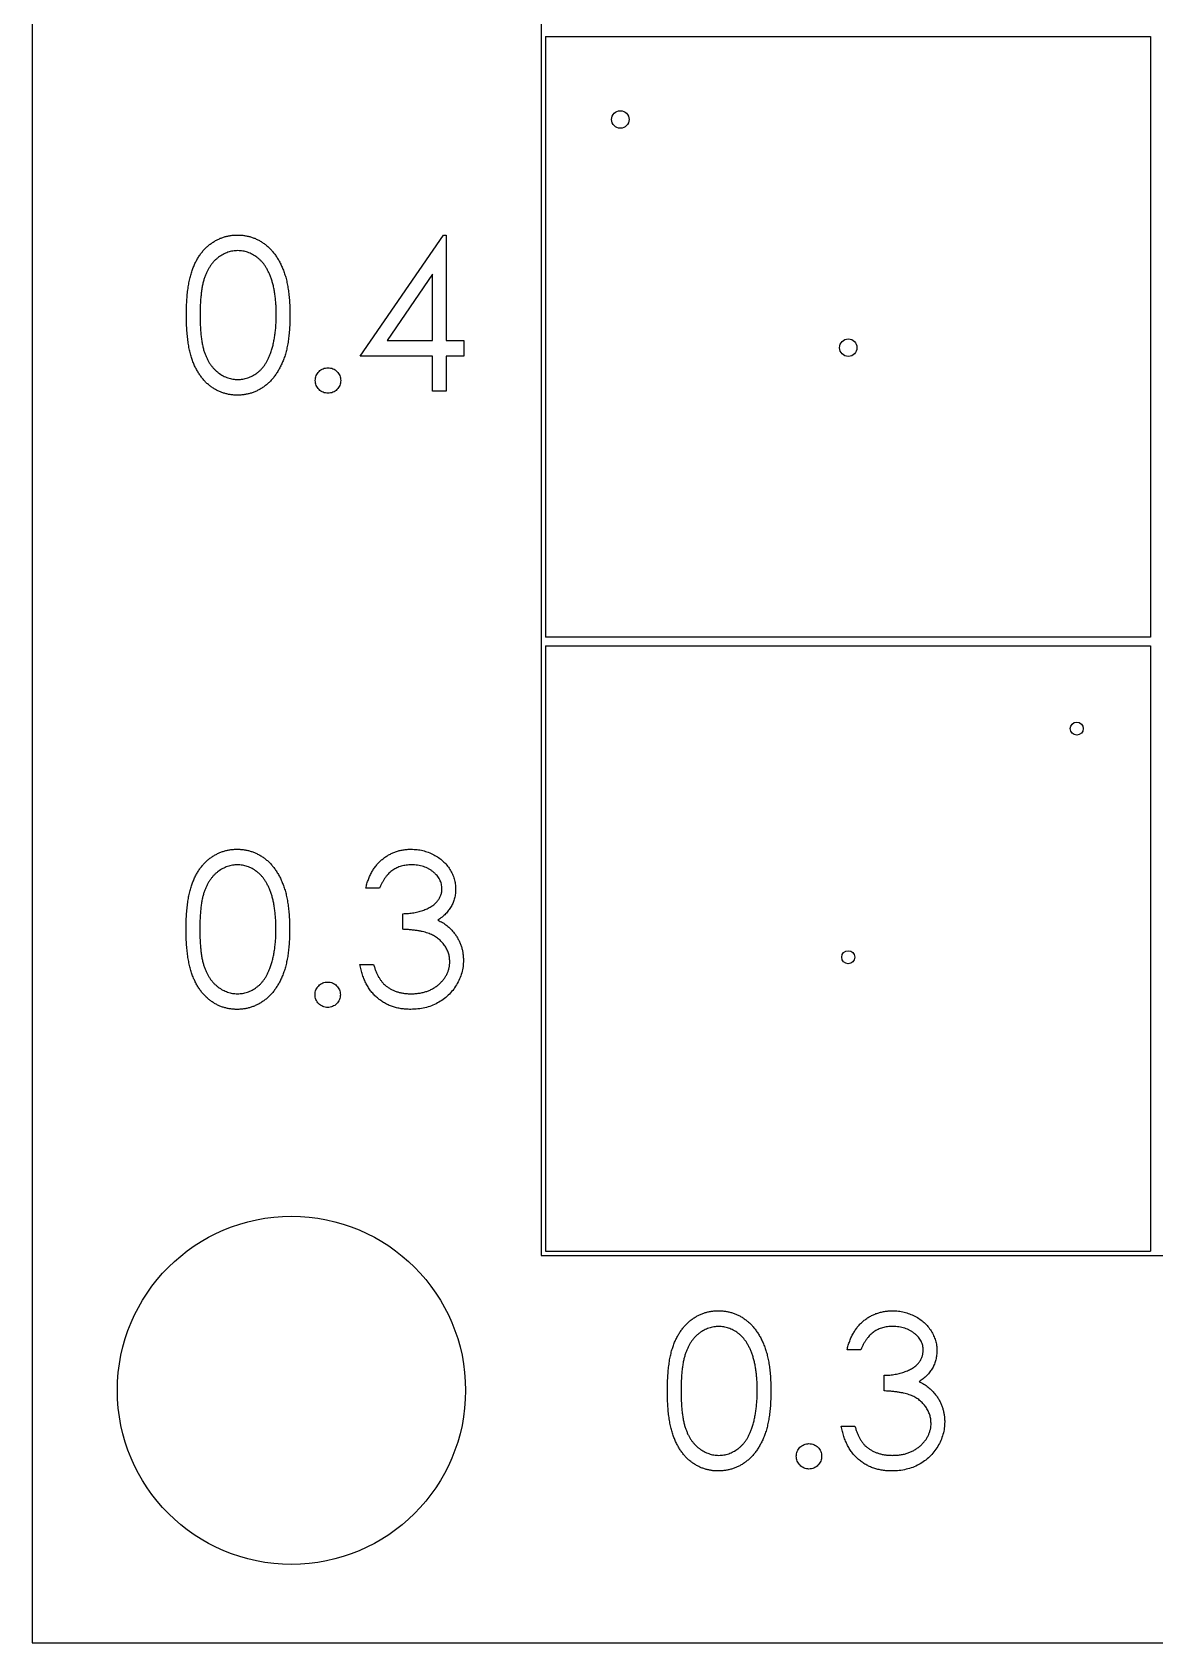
# Model space of a CAD drawing. Header units: millimetres. Extents: x -115 to 115, y -70 to 70.
# Drawn here: x -115 to -89.21, y -70 to -33 of the extents above; entities that cross this region are included whole.
import ezdxf

# ---------------------------------------------------------------- set-up
doc = ezdxf.new("R2010")
doc.units = ezdxf.units.MM

msp = doc.modelspace()

# ---------------------------------------------------------------- linework, layer by layer
at = {"color": 7, "linetype": 'Continuous', "lineweight": 25}
for p, q in [((-115, 70), (-115, -70)), ((-103.307, 65.1), (-103.307, -61.1)), ((-103.207, -33.1), (-103.207, -46.9)), ((-103.207, -33.1), (-89.307, -33.1)), ((-89.307, -33.1), (-89.307, -46.9)), ((-107.463, -40.441), (-105.552, -37.659)), ((-105.552, -37.659), (-105.489, -37.659)), ((-105.489, -37.659), (-105.489, -40.082)), ((-105.803, -38.562), (-106.846, -40.082)), ((-105.803, -40.082), (-105.803, -38.562)), ((-106.846, -40.082), (-105.803, -40.082)), ((-105.489, -40.082), (-105.085, -40.082)), ((-105.085, -40.082), (-105.085, -40.441)), ((-105.803, -40.441), (-107.463, -40.441)), ((-105.803, -41.248), (-105.803, -40.441)), ((-105.489, -40.441), (-105.489, -41.248)), ((-105.085, -40.441), (-105.489, -40.441)), ((-105.489, -41.248), (-105.803, -41.248)), ((-89.307, -46.9), (-103.207, -46.9)), ((-103.207, -47.1), (-89.307, -47.1)), ((-103.207, -47.1), (-103.207, -61)), ((-89.307, -47.1), (-89.307, -61)), ((-107.022, -52.667), (-107.336, -52.667)), ((-106.483, -53.609), (-106.483, -53.25)), ((-107.47, -54.417), (-107.156, -54.417)), ((-103.207, -61), (-89.307, -61)), ((-103.307, -61.1), (106.893, -61.1)), ((-95.963, -63.27), (-96.277, -63.27)), ((-95.425, -64.213), (-95.425, -63.854)), ((-96.412, -65.02), (-96.098, -65.02)), ((-115, -70), (115, -70))]:
    msp.add_line(p, q, dxfattribs=at)
for centre, radius in [((-101.487, -35.005), 0.2), ((-96.249, -40.247), 0.2), ((-91, -48.999), 0.15), ((-96.25, -54.25), 0.15), ((-109.043, -64.201), 4)]:
    msp.add_circle(centre, radius, dxfattribs=at)
for points, knots in [([(-111.456, -39.5), (-111.456, -39.444), (-111.456, -39.335), (-111.448, -39.176), (-111.437, -39.027), (-111.421, -38.888), (-111.401, -38.759), (-111.375, -38.639), (-111.345, -38.53), (-111.31, -38.429), (-111.271, -38.337), (-111.229, -38.25), (-111.181, -38.17), (-111.131, -38.095), (-111.077, -38.026), (-111.02, -37.962), (-110.957, -37.905), (-110.892, -37.854), (-110.823, -37.808), (-110.752, -37.768), (-110.679, -37.734), (-110.604, -37.707), (-110.528, -37.685), (-110.449, -37.67), (-110.368, -37.66), (-110.314, -37.659), (-110.286, -37.659)], [0, 0, 0, 0, 0.068595, 0.133246, 0.194313, 0.251279, 0.304513, 0.354235, 0.400481, 0.443411, 0.484015, 0.523252, 0.561042, 0.5979, 0.633518, 0.668314, 0.702496, 0.736685, 0.770293, 0.803437, 0.835913, 0.86846, 0.900847, 0.933467, 0.966258, 1, 1, 1, 1]), ([(-110.286, -37.659), (-110.258, -37.659), (-110.203, -37.66), (-110.121, -37.67), (-110.041, -37.685), (-109.964, -37.707), (-109.887, -37.734), (-109.814, -37.768), (-109.741, -37.808), (-109.672, -37.854), (-109.605, -37.906), (-109.541, -37.965), (-109.482, -38.03), (-109.425, -38.101), (-109.373, -38.178), (-109.323, -38.261), (-109.279, -38.35), (-109.236, -38.446), (-109.199, -38.549), (-109.166, -38.66), (-109.139, -38.779), (-109.117, -38.907), (-109.099, -39.043), (-109.087, -39.188), (-109.08, -39.341), (-109.079, -39.446), (-109.078, -39.5)], [0, 0, 0, 0, 0.033788, 0.067194, 0.099862, 0.132567, 0.165151, 0.197913, 0.231319, 0.265083, 0.299255, 0.334399, 0.369943, 0.406284, 0.444064, 0.482998, 0.523354, 0.565537, 0.609613, 0.656391, 0.705885, 0.758325, 0.813832, 0.872795, 0.934722, 1, 1, 1, 1]), ([(-110.276, -38.018), (-110.314, -38.02), (-110.392, -38.024), (-110.506, -38.053), (-110.616, -38.103), (-110.703, -38.157), (-110.77, -38.21), (-110.817, -38.255), (-110.861, -38.305), (-110.902, -38.359), (-110.94, -38.418), (-110.975, -38.481), (-111.007, -38.549), (-111.036, -38.621), (-111.061, -38.701), (-111.082, -38.788), (-111.102, -38.885), (-111.116, -38.991), (-111.128, -39.105), (-111.136, -39.228), (-111.142, -39.36), (-111.142, -39.451), (-111.142, -39.498)], [0, 0, 0, 0, 0.060387, 0.120883, 0.182755, 0.247811, 0.281299, 0.315088, 0.349702, 0.384857, 0.420966, 0.458511, 0.497175, 0.537602, 0.580503, 0.627468, 0.678388, 0.733983, 0.793747, 0.857714, 0.926698, 1, 1, 1, 1]), ([(-109.392, -39.498), (-109.393, -39.456), (-109.394, -39.374), (-109.398, -39.254), (-109.409, -39.139), (-109.421, -39.03), (-109.438, -38.927), (-109.457, -38.83), (-109.482, -38.739), (-109.509, -38.653), (-109.54, -38.573), (-109.574, -38.499), (-109.61, -38.431), (-109.649, -38.367), (-109.691, -38.309), (-109.737, -38.258), (-109.785, -38.211), (-109.851, -38.157), (-109.939, -38.103), (-110.048, -38.053), (-110.161, -38.024), (-110.238, -38.02), (-110.276, -38.018)], [0, 0, 0, 0, 0.065681, 0.128486, 0.188175, 0.245106, 0.299448, 0.350823, 0.399942, 0.446672, 0.491255, 0.533376, 0.573853, 0.612526, 0.649597, 0.685532, 0.720106, 0.753838, 0.818925, 0.880493, 0.940311, 1, 1, 1, 1]), ([(-110.286, -41.338), (-110.314, -41.338), (-110.368, -41.337), (-110.449, -41.327), (-110.527, -41.312), (-110.604, -41.291), (-110.678, -41.264), (-110.75, -41.23), (-110.821, -41.191), (-110.889, -41.146), (-110.954, -41.095), (-111.016, -41.038), (-111.074, -40.974), (-111.127, -40.905), (-111.178, -40.83), (-111.225, -40.749), (-111.269, -40.662), (-111.308, -40.569), (-111.343, -40.468), (-111.374, -40.358), (-111.399, -40.238), (-111.42, -40.109), (-111.437, -39.97), (-111.448, -39.822), (-111.456, -39.664), (-111.456, -39.556), (-111.456, -39.5)], [0, 0, 0, 0, 0.0337871, 0.0666217, 0.0992849, 0.1313612, 0.1635852, 0.1961039, 0.2289023, 0.2621581, 0.2959912, 0.3302178, 0.3650598, 0.4009507, 0.4376204, 0.4757075, 0.5153807, 0.5564135, 0.5997648, 0.6464242, 0.6964314, 0.7497815, 0.8065733, 0.8674355, 0.9318868, 1, 1, 1, 1]), ([(-111.142, -39.498), (-111.142, -39.545), (-111.142, -39.636), (-111.136, -39.768), (-111.128, -39.891), (-111.117, -40.005), (-111.101, -40.11), (-111.084, -40.207), (-111.062, -40.295), (-111.037, -40.374), (-111.007, -40.447), (-110.976, -40.515), (-110.942, -40.578), (-110.904, -40.637), (-110.862, -40.69), (-110.818, -40.741), (-110.77, -40.785), (-110.704, -40.839), (-110.616, -40.895), (-110.505, -40.943), (-110.391, -40.973), (-110.314, -40.977), (-110.276, -40.979)], [0, 0, 0, 0, 0.072951, 0.141584, 0.205926, 0.265301, 0.320597, 0.371817, 0.41879, 0.461699, 0.502134, 0.540804, 0.578181, 0.614297, 0.649678, 0.684299, 0.718359, 0.752081, 0.817652, 0.879722, 0.939966, 1, 1, 1, 1]), ([(-109.078, -39.5), (-109.079, -39.553), (-109.08, -39.658), (-109.087, -39.81), (-109.1, -39.954), (-109.116, -40.09), (-109.138, -40.217), (-109.166, -40.336), (-109.197, -40.447), (-109.234, -40.549), (-109.276, -40.644), (-109.321, -40.733), (-109.369, -40.816), (-109.422, -40.893), (-109.478, -40.964), (-109.539, -41.029), (-109.602, -41.088), (-109.67, -41.141), (-109.74, -41.187), (-109.812, -41.228), (-109.887, -41.261), (-109.963, -41.29), (-110.041, -41.311), (-110.121, -41.326), (-110.203, -41.337), (-110.258, -41.338), (-110.286, -41.338)], [0, 0, 0, 0, 0.065063, 0.126773, 0.185516, 0.240765, 0.29298, 0.34225, 0.388919, 0.432776, 0.474628, 0.514775, 0.553606, 0.591426, 0.628028, 0.663804, 0.698984, 0.733591, 0.767628, 0.801208, 0.834264, 0.866981, 0.89972, 0.932702, 0.966176, 1, 1, 1, 1]), ([(-109.525, -40.378), (-109.514, -40.347), (-109.493, -40.284), (-109.465, -40.185), (-109.444, -40.082), (-109.424, -39.975), (-109.411, -39.862), (-109.4, -39.745), (-109.394, -39.623), (-109.393, -39.541), (-109.392, -39.498)], [0, 0, 0, 0, 0.110588, 0.224542, 0.342503, 0.464324, 0.590756, 0.722227, 0.858843, 1, 1, 1, 1]), ([(-110.276, -40.979), (-110.237, -40.978), (-110.16, -40.974), (-110.046, -40.944), (-109.937, -40.897), (-109.851, -40.842), (-109.785, -40.79), (-109.738, -40.745), (-109.695, -40.695), (-109.654, -40.641), (-109.617, -40.583), (-109.583, -40.519), (-109.552, -40.451), (-109.534, -40.403), (-109.525, -40.378)], [0, 0, 0, 0, 0.112813, 0.225394, 0.339595, 0.459675, 0.521735, 0.583926, 0.648174, 0.713881, 0.781004, 0.851451, 0.924051, 1, 1, 1, 1]), ([(-108.495, -41.002), (-108.494, -40.982), (-108.492, -40.943), (-108.475, -40.888), (-108.448, -40.838), (-108.411, -40.794), (-108.366, -40.756), (-108.316, -40.729), (-108.261, -40.713), (-108.223, -40.711), (-108.203, -40.71)], [0, 0, 0, 0, 0.129097, 0.252046, 0.373905, 0.501038, 0.628171, 0.751376, 0.872426, 1, 1, 1, 1]), ([(-108.203, -41.293), (-108.223, -41.292), (-108.261, -41.29), (-108.316, -41.273), (-108.366, -41.246), (-108.411, -41.209), (-108.447, -41.164), (-108.475, -41.114), (-108.492, -41.059), (-108.494, -41.021), (-108.495, -41.002)], [0, 0, 0, 0, 0.1277566, 0.2494144, 0.3727965, 0.5001113, 0.6286099, 0.7506434, 0.8737684, 1, 1, 1, 1]), ([(-108.203, -40.71), (-108.184, -40.711), (-108.146, -40.713), (-108.09, -40.729), (-108.04, -40.757), (-107.996, -40.794), (-107.959, -40.838), (-107.93, -40.888), (-107.915, -40.944), (-107.913, -40.982), (-107.912, -41.002)], [0, 0, 0, 0, 0.1275189, 0.2499859, 0.3717924, 0.4988704, 0.6259484, 0.7484917, 0.8709588, 1, 1, 1, 1]), ([(-107.912, -41.002), (-107.913, -41.021), (-107.915, -41.059), (-107.93, -41.114), (-107.959, -41.164), (-107.996, -41.209), (-108.04, -41.246), (-108.09, -41.273), (-108.145, -41.29), (-108.184, -41.292), (-108.203, -41.293)], [0, 0, 0, 0, 0.126178, 0.248821, 0.37154, 0.499984, 0.627244, 0.749226, 0.872298, 1, 1, 1, 1]), ([(-111.464, -53.61), (-111.464, -53.554), (-111.463, -53.445), (-111.456, -53.287), (-111.444, -53.138), (-111.428, -52.998), (-111.408, -52.869), (-111.382, -52.75), (-111.352, -52.64), (-111.318, -52.54), (-111.279, -52.447), (-111.236, -52.361), (-111.189, -52.281), (-111.139, -52.205), (-111.084, -52.137), (-111.027, -52.073), (-110.965, -52.016), (-110.899, -51.964), (-110.83, -51.919), (-110.76, -51.879), (-110.687, -51.844), (-110.612, -51.818), (-110.535, -51.795), (-110.456, -51.78), (-110.376, -51.771), (-110.321, -51.77), (-110.294, -51.769)], [0, 0, 0, 0, 0.068595, 0.133246, 0.194313, 0.251279, 0.304513, 0.354235, 0.400481, 0.443411, 0.484015, 0.523252, 0.561042, 0.5979, 0.633518, 0.668314, 0.702496, 0.736685, 0.770293, 0.803437, 0.835913, 0.86846, 0.900847, 0.933467, 0.966258, 1, 1, 1, 1]), ([(-110.294, -51.769), (-110.266, -51.77), (-110.211, -51.771), (-110.129, -51.78), (-110.049, -51.795), (-109.971, -51.817), (-109.895, -51.845), (-109.821, -51.879), (-109.749, -51.918), (-109.679, -51.965), (-109.612, -52.017), (-109.549, -52.076), (-109.489, -52.141), (-109.432, -52.211), (-109.38, -52.288), (-109.331, -52.371), (-109.286, -52.461), (-109.244, -52.556), (-109.207, -52.659), (-109.174, -52.77), (-109.147, -52.89), (-109.124, -53.017), (-109.107, -53.154), (-109.094, -53.299), (-109.088, -53.452), (-109.086, -53.557), (-109.086, -53.61)], [0, 0, 0, 0, 0.033788, 0.067194, 0.099862, 0.132567, 0.165151, 0.197913, 0.231319, 0.265083, 0.299255, 0.334399, 0.369943, 0.406284, 0.444064, 0.482998, 0.523354, 0.565537, 0.609613, 0.656391, 0.705885, 0.758325, 0.813832, 0.872795, 0.934722, 1, 1, 1, 1]), ([(-107.336, -52.667), (-107.327, -52.631), (-107.311, -52.563), (-107.276, -52.464), (-107.238, -52.371), (-107.193, -52.285), (-107.143, -52.204), (-107.086, -52.13), (-107.025, -52.062), (-106.957, -52.001), (-106.886, -51.946), (-106.811, -51.899), (-106.732, -51.859), (-106.651, -51.826), (-106.566, -51.801), (-106.478, -51.783), (-106.387, -51.771), (-106.325, -51.77), (-106.294, -51.769)], [0, 0, 0, 0, 0.072625, 0.141977, 0.208985, 0.273957, 0.336889, 0.398745, 0.460116, 0.520825, 0.580994, 0.640152, 0.698622, 0.757271, 0.816427, 0.876254, 0.937165, 1, 1, 1, 1]), ([(-106.294, -51.769), (-106.248, -51.771), (-106.158, -51.773), (-106.025, -51.798), (-105.897, -51.838), (-105.775, -51.892), (-105.662, -51.959), (-105.561, -52.039), (-105.474, -52.13), (-105.401, -52.231), (-105.344, -52.339), (-105.302, -52.45), (-105.277, -52.563), (-105.273, -52.64), (-105.272, -52.679)], [0, 0, 0, 0, 0.090254, 0.17854, 0.266093, 0.354631, 0.441886, 0.525747, 0.608114, 0.690197, 0.770821, 0.848326, 0.924012, 1, 1, 1, 1]), ([(-110.283, -52.128), (-110.322, -52.13), (-110.399, -52.134), (-110.514, -52.163), (-110.624, -52.213), (-110.711, -52.268), (-110.778, -52.32), (-110.825, -52.366), (-110.869, -52.415), (-110.91, -52.47), (-110.948, -52.528), (-110.983, -52.591), (-111.014, -52.659), (-111.043, -52.732), (-111.069, -52.811), (-111.09, -52.899), (-111.109, -52.995), (-111.123, -53.101), (-111.135, -53.215), (-111.143, -53.339), (-111.149, -53.471), (-111.15, -53.562), (-111.15, -53.609)], [0, 0, 0, 0, 0.060387, 0.120883, 0.182755, 0.247811, 0.281299, 0.315088, 0.349702, 0.384857, 0.420966, 0.458511, 0.497175, 0.537602, 0.580503, 0.627468, 0.678388, 0.733983, 0.793747, 0.857714, 0.926698, 1, 1, 1, 1]), ([(-109.4, -53.609), (-109.4, -53.567), (-109.401, -53.485), (-109.406, -53.364), (-109.416, -53.25), (-109.428, -53.141), (-109.445, -53.038), (-109.464, -52.94), (-109.489, -52.85), (-109.516, -52.764), (-109.547, -52.684), (-109.581, -52.61), (-109.617, -52.541), (-109.657, -52.478), (-109.699, -52.42), (-109.744, -52.368), (-109.792, -52.321), (-109.859, -52.268), (-109.946, -52.213), (-110.055, -52.163), (-110.168, -52.134), (-110.245, -52.13), (-110.283, -52.128)], [0, 0, 0, 0, 0.065681, 0.128486, 0.188175, 0.245106, 0.299448, 0.350823, 0.399942, 0.446672, 0.491255, 0.533376, 0.573853, 0.612526, 0.649597, 0.685532, 0.720106, 0.753838, 0.818925, 0.880493, 0.940311, 1, 1, 1, 1]), ([(-106.29, -52.128), (-106.329, -52.13), (-106.407, -52.132), (-106.52, -52.156), (-106.624, -52.194), (-106.704, -52.239), (-106.762, -52.284), (-106.805, -52.323), (-106.846, -52.367), (-106.884, -52.417), (-106.922, -52.471), (-106.957, -52.532), (-106.991, -52.597), (-107.011, -52.643), (-107.022, -52.667)], [0, 0, 0, 0, 0.122712, 0.239685, 0.351816, 0.463766, 0.520818, 0.579448, 0.640604, 0.705298, 0.773634, 0.844669, 0.920057, 1, 1, 1, 1]), ([(-105.586, -52.677), (-105.586, -52.659), (-105.587, -52.623), (-105.597, -52.569), (-105.613, -52.518), (-105.634, -52.468), (-105.663, -52.421), (-105.698, -52.375), (-105.739, -52.331), (-105.785, -52.291), (-105.836, -52.252), (-105.891, -52.219), (-105.95, -52.191), (-106.011, -52.168), (-106.076, -52.15), (-106.145, -52.138), (-106.216, -52.13), (-106.265, -52.129), (-106.29, -52.128)], [0, 0, 0, 0, 0.055275, 0.109966, 0.163247, 0.218076, 0.273301, 0.330909, 0.390995, 0.454176, 0.518862, 0.583311, 0.648517, 0.715031, 0.782502, 0.852323, 0.924928, 1, 1, 1, 1]), ([(-106.483, -53.25), (-106.44, -53.249), (-106.355, -53.248), (-106.231, -53.23), (-106.113, -53.206), (-106.002, -53.169), (-105.902, -53.127), (-105.814, -53.077), (-105.741, -53.021), (-105.684, -52.959), (-105.64, -52.893), (-105.608, -52.824), (-105.589, -52.752), (-105.587, -52.702), (-105.586, -52.677)], [0, 0, 0, 0, 0.110166, 0.215787, 0.318027, 0.417574, 0.51165, 0.596162, 0.672935, 0.74367, 0.810677, 0.874059, 0.936696, 1, 1, 1, 1]), ([(-105.272, -52.679), (-105.273, -52.716), (-105.275, -52.788), (-105.294, -52.894), (-105.327, -52.993), (-105.372, -53.087), (-105.43, -53.175), (-105.501, -53.257), (-105.584, -53.333), (-105.648, -53.376), (-105.68, -53.399)], [0, 0, 0, 0, 0.128068, 0.250608, 0.37063, 0.490072, 0.610375, 0.734313, 0.863217, 1, 1, 1, 1]), ([(-110.294, -55.449), (-110.321, -55.448), (-110.376, -55.447), (-110.456, -55.438), (-110.535, -55.423), (-110.611, -55.401), (-110.686, -55.375), (-110.758, -55.341), (-110.828, -55.301), (-110.896, -55.257), (-110.961, -55.205), (-111.023, -55.149), (-111.081, -55.085), (-111.135, -55.015), (-111.186, -54.941), (-111.233, -54.86), (-111.276, -54.773), (-111.316, -54.68), (-111.351, -54.578), (-111.382, -54.468), (-111.406, -54.348), (-111.427, -54.219), (-111.444, -54.08), (-111.456, -53.932), (-111.463, -53.774), (-111.464, -53.666), (-111.464, -53.61)], [0, 0, 0, 0, 0.0337871, 0.0666217, 0.0992849, 0.1313612, 0.1635852, 0.1961039, 0.2289023, 0.2621581, 0.2959912, 0.3302178, 0.3650598, 0.4009507, 0.4376204, 0.4757075, 0.5153807, 0.5564135, 0.5997648, 0.6464242, 0.6964314, 0.7497815, 0.8065733, 0.8674355, 0.9318868, 1, 1, 1, 1]), ([(-111.15, -53.609), (-111.15, -53.656), (-111.149, -53.746), (-111.143, -53.878), (-111.135, -54.001), (-111.124, -54.116), (-111.109, -54.221), (-111.091, -54.317), (-111.069, -54.405), (-111.044, -54.485), (-111.015, -54.558), (-110.983, -54.625), (-110.949, -54.688), (-110.911, -54.747), (-110.869, -54.801), (-110.826, -54.851), (-110.777, -54.896), (-110.711, -54.95), (-110.623, -55.005), (-110.513, -55.054), (-110.399, -55.084), (-110.322, -55.088), (-110.283, -55.09)], [0, 0, 0, 0, 0.072951, 0.141584, 0.205926, 0.265301, 0.320597, 0.371817, 0.41879, 0.461699, 0.502134, 0.540804, 0.578181, 0.614297, 0.649678, 0.684299, 0.718359, 0.752081, 0.817652, 0.879722, 0.939966, 1, 1, 1, 1]), ([(-109.086, -53.61), (-109.086, -53.664), (-109.088, -53.768), (-109.094, -53.921), (-109.107, -54.065), (-109.123, -54.201), (-109.146, -54.328), (-109.173, -54.446), (-109.204, -54.557), (-109.242, -54.659), (-109.283, -54.754), (-109.328, -54.843), (-109.377, -54.926), (-109.429, -55.003), (-109.485, -55.075), (-109.546, -55.139), (-109.61, -55.198), (-109.677, -55.251), (-109.747, -55.297), (-109.819, -55.338), (-109.894, -55.372), (-109.97, -55.4), (-110.048, -55.422), (-110.129, -55.437), (-110.21, -55.447), (-110.266, -55.448), (-110.294, -55.449)], [0, 0, 0, 0, 0.065063, 0.126773, 0.185516, 0.240765, 0.29298, 0.34225, 0.388919, 0.432776, 0.474628, 0.514775, 0.553606, 0.591426, 0.628028, 0.663804, 0.698984, 0.733591, 0.767628, 0.801208, 0.834264, 0.866981, 0.89972, 0.932702, 0.966176, 1, 1, 1, 1]), ([(-109.532, -54.489), (-109.522, -54.458), (-109.5, -54.394), (-109.473, -54.296), (-109.451, -54.193), (-109.431, -54.085), (-109.418, -53.973), (-109.407, -53.856), (-109.401, -53.734), (-109.4, -53.651), (-109.4, -53.609)], [0, 0, 0, 0, 0.110588, 0.224542, 0.342503, 0.464324, 0.590756, 0.722227, 0.858843, 1, 1, 1, 1]), ([(-105.406, -54.349), (-105.408, -54.317), (-105.411, -54.252), (-105.434, -54.156), (-105.472, -54.064), (-105.526, -53.977), (-105.591, -53.896), (-105.668, -53.824), (-105.756, -53.764), (-105.837, -53.723), (-105.909, -53.695), (-105.97, -53.676), (-106.039, -53.661), (-106.114, -53.646), (-106.196, -53.633), (-106.286, -53.623), (-106.382, -53.615), (-106.449, -53.611), (-106.483, -53.609)], [0, 0, 0, 0, 0.066909, 0.133485, 0.201035, 0.271234, 0.34288, 0.413836, 0.485977, 0.56023, 0.599884, 0.644055, 0.691892, 0.744688, 0.801492, 0.862858, 0.929328, 1, 1, 1, 1]), ([(-105.68, -53.399), (-105.643, -53.417), (-105.569, -53.452), (-105.469, -53.522), (-105.378, -53.603), (-105.327, -53.666), (-105.301, -53.697)], [0, 0, 0, 0, 0.2538796, 0.5030089, 0.7502911, 1, 1, 1, 1]), ([(-105.301, -53.697), (-105.284, -53.72), (-105.251, -53.766), (-105.21, -53.84), (-105.172, -53.914), (-105.143, -53.991), (-105.12, -54.07), (-105.104, -54.151), (-105.094, -54.235), (-105.093, -54.291), (-105.092, -54.319)], [0, 0, 0, 0, 0.128136, 0.254173, 0.378112, 0.501712, 0.623986, 0.747096, 0.872875, 1, 1, 1, 1]), ([(-105.092, -54.319), (-105.094, -54.368), (-105.097, -54.466), (-105.129, -54.61), (-105.179, -54.752), (-105.25, -54.887), (-105.335, -55.013), (-105.438, -55.126), (-105.555, -55.223), (-105.686, -55.305), (-105.827, -55.37), (-105.979, -55.415), (-106.138, -55.444), (-106.247, -55.447), (-106.303, -55.449)], [0, 0, 0, 0, 0.079648, 0.158922, 0.239619, 0.322609, 0.406035, 0.487602, 0.569685, 0.653036, 0.737436, 0.822478, 0.909748, 1, 1, 1, 1]), ([(-106.297, -55.09), (-106.265, -55.089), (-106.201, -55.088), (-106.107, -55.077), (-106.018, -55.061), (-105.935, -55.036), (-105.856, -55.005), (-105.782, -54.966), (-105.714, -54.921), (-105.65, -54.869), (-105.593, -54.813), (-105.543, -54.754), (-105.501, -54.693), (-105.466, -54.629), (-105.439, -54.562), (-105.421, -54.493), (-105.408, -54.422), (-105.407, -54.374), (-105.406, -54.349)], [0, 0, 0, 0, 0.076072, 0.148752, 0.218403, 0.28576, 0.350598, 0.414964, 0.478069, 0.541761, 0.60435, 0.664075, 0.721464, 0.777587, 0.832644, 0.887844, 0.94346, 1, 1, 1, 1]), ([(-110.283, -55.09), (-110.244, -55.088), (-110.167, -55.085), (-110.054, -55.054), (-109.944, -55.008), (-109.858, -54.953), (-109.792, -54.9), (-109.746, -54.856), (-109.703, -54.806), (-109.662, -54.752), (-109.624, -54.693), (-109.59, -54.629), (-109.559, -54.561), (-109.541, -54.513), (-109.532, -54.489)], [0, 0, 0, 0, 0.112813, 0.225394, 0.339595, 0.459675, 0.521735, 0.583926, 0.648174, 0.713881, 0.781004, 0.851451, 0.924051, 1, 1, 1, 1]), ([(-106.303, -55.449), (-106.34, -55.448), (-106.414, -55.446), (-106.522, -55.434), (-106.626, -55.413), (-106.724, -55.384), (-106.818, -55.348), (-106.907, -55.303), (-106.991, -55.249), (-107.07, -55.187), (-107.144, -55.118), (-107.211, -55.04), (-107.272, -54.955), (-107.325, -54.862), (-107.372, -54.762), (-107.412, -54.654), (-107.446, -54.538), (-107.462, -54.458), (-107.47, -54.417)], [0, 0, 0, 0, 0.065541, 0.128963, 0.190377, 0.250092, 0.308548, 0.366398, 0.424542, 0.48317, 0.542243, 0.601739, 0.662506, 0.724856, 0.789128, 0.856346, 0.926295, 1, 1, 1, 1]), ([(-107.156, -54.417), (-107.148, -54.444), (-107.132, -54.496), (-107.105, -54.571), (-107.074, -54.641), (-107.041, -54.704), (-107.006, -54.762), (-106.967, -54.814), (-106.927, -54.861), (-106.897, -54.887), (-106.882, -54.9)], [0, 0, 0, 0, 0.14977, 0.291316, 0.425966, 0.55216, 0.671527, 0.786122, 0.895325, 1, 1, 1, 1]), ([(-108.502, -55.112), (-108.501, -55.092), (-108.499, -55.054), (-108.482, -54.999), (-108.455, -54.948), (-108.418, -54.904), (-108.374, -54.867), (-108.323, -54.84), (-108.268, -54.824), (-108.23, -54.822), (-108.211, -54.82)], [0, 0, 0, 0, 0.129097, 0.252046, 0.373905, 0.501038, 0.628171, 0.751376, 0.872426, 1, 1, 1, 1]), ([(-108.211, -55.404), (-108.23, -55.403), (-108.268, -55.401), (-108.323, -55.384), (-108.374, -55.357), (-108.418, -55.319), (-108.455, -55.274), (-108.482, -55.224), (-108.499, -55.17), (-108.501, -55.131), (-108.502, -55.112)], [0, 0, 0, 0, 0.1277566, 0.2494144, 0.3727965, 0.5001113, 0.6286099, 0.7506434, 0.8737684, 1, 1, 1, 1]), ([(-108.211, -54.82), (-108.191, -54.822), (-108.153, -54.824), (-108.098, -54.84), (-108.048, -54.867), (-108.003, -54.904), (-107.967, -54.949), (-107.938, -54.998), (-107.922, -55.054), (-107.92, -55.092), (-107.919, -55.112)], [0, 0, 0, 0, 0.1275189, 0.2499859, 0.3717924, 0.4988704, 0.6259484, 0.7484917, 0.8709588, 1, 1, 1, 1]), ([(-107.919, -55.112), (-107.92, -55.131), (-107.923, -55.169), (-107.938, -55.225), (-107.967, -55.274), (-108.003, -55.32), (-108.048, -55.357), (-108.098, -55.384), (-108.153, -55.401), (-108.191, -55.403), (-108.211, -55.404)], [0, 0, 0, 0, 0.126178, 0.248821, 0.37154, 0.499984, 0.627244, 0.749226, 0.872298, 1, 1, 1, 1]), ([(-106.882, -54.9), (-106.862, -54.916), (-106.823, -54.946), (-106.76, -54.984), (-106.692, -55.018), (-106.621, -55.043), (-106.546, -55.065), (-106.466, -55.079), (-106.383, -55.088), (-106.326, -55.089), (-106.297, -55.09)], [0, 0, 0, 0, 0.118271, 0.236178, 0.355663, 0.475904, 0.600127, 0.728608, 0.861313, 1, 1, 1, 1]), ([(-100.405, -64.214), (-100.405, -64.158), (-100.404, -64.049), (-100.397, -63.89), (-100.386, -63.741), (-100.369, -63.602), (-100.35, -63.473), (-100.324, -63.354), (-100.294, -63.244), (-100.259, -63.144), (-100.22, -63.051), (-100.178, -62.965), (-100.13, -62.884), (-100.08, -62.809), (-100.026, -62.74), (-99.969, -62.677), (-99.906, -62.62), (-99.841, -62.568), (-99.772, -62.522), (-99.701, -62.482), (-99.628, -62.448), (-99.553, -62.421), (-99.477, -62.399), (-99.398, -62.384), (-99.317, -62.374), (-99.263, -62.374), (-99.235, -62.373)], [0, 0, 0, 0, 0.068595, 0.133246, 0.194313, 0.251279, 0.304513, 0.354235, 0.400481, 0.443411, 0.484015, 0.523252, 0.561042, 0.5979, 0.633518, 0.668314, 0.702496, 0.736685, 0.770293, 0.803437, 0.835913, 0.86846, 0.900847, 0.933467, 0.966258, 1, 1, 1, 1]), ([(-99.235, -62.373), (-99.207, -62.374), (-99.152, -62.374), (-99.07, -62.384), (-98.99, -62.399), (-98.913, -62.421), (-98.836, -62.448), (-98.762, -62.482), (-98.69, -62.522), (-98.621, -62.569), (-98.554, -62.621), (-98.49, -62.68), (-98.431, -62.744), (-98.374, -62.815), (-98.322, -62.892), (-98.272, -62.975), (-98.228, -63.065), (-98.185, -63.16), (-98.148, -63.263), (-98.115, -63.374), (-98.088, -63.494), (-98.066, -63.621), (-98.048, -63.758), (-98.036, -63.902), (-98.029, -64.056), (-98.028, -64.16), (-98.027, -64.214)], [0, 0, 0, 0, 0.033788, 0.067194, 0.099862, 0.132567, 0.165151, 0.197913, 0.231319, 0.265083, 0.299255, 0.334399, 0.369943, 0.406284, 0.444064, 0.482998, 0.523354, 0.565537, 0.609613, 0.656391, 0.705885, 0.758325, 0.813832, 0.872795, 0.934722, 1, 1, 1, 1]), ([(-96.277, -63.27), (-96.269, -63.235), (-96.252, -63.166), (-96.217, -63.068), (-96.18, -62.975), (-96.134, -62.889), (-96.085, -62.808), (-96.028, -62.734), (-95.967, -62.666), (-95.899, -62.605), (-95.828, -62.55), (-95.752, -62.503), (-95.674, -62.463), (-95.592, -62.43), (-95.507, -62.405), (-95.419, -62.387), (-95.328, -62.375), (-95.267, -62.374), (-95.235, -62.373)], [0, 0, 0, 0, 0.072625, 0.141977, 0.208985, 0.273957, 0.336889, 0.398745, 0.460116, 0.520825, 0.580994, 0.640152, 0.698622, 0.757271, 0.816427, 0.876254, 0.937165, 1, 1, 1, 1]), ([(-95.235, -62.373), (-95.19, -62.374), (-95.099, -62.377), (-94.967, -62.402), (-94.838, -62.441), (-94.717, -62.496), (-94.603, -62.563), (-94.503, -62.643), (-94.416, -62.734), (-94.343, -62.835), (-94.286, -62.943), (-94.244, -63.054), (-94.218, -63.167), (-94.215, -63.244), (-94.213, -63.282)], [0, 0, 0, 0, 0.0902542, 0.1785398, 0.266093, 0.354631, 0.4418862, 0.5257469, 0.6081136, 0.6901973, 0.7708215, 0.8483262, 0.9240117, 1, 1, 1, 1]), ([(-99.225, -62.732), (-99.263, -62.734), (-99.341, -62.738), (-99.455, -62.767), (-99.565, -62.817), (-99.652, -62.872), (-99.719, -62.924), (-99.766, -62.969), (-99.81, -63.019), (-99.851, -63.074), (-99.889, -63.132), (-99.924, -63.195), (-99.956, -63.263), (-99.985, -63.335), (-100.01, -63.415), (-100.031, -63.503), (-100.051, -63.599), (-100.065, -63.705), (-100.077, -63.819), (-100.085, -63.943), (-100.091, -64.075), (-100.091, -64.166), (-100.091, -64.213)], [0, 0, 0, 0, 0.060387, 0.120883, 0.182755, 0.247811, 0.281299, 0.315088, 0.349702, 0.384857, 0.420966, 0.458511, 0.497175, 0.537602, 0.580503, 0.627468, 0.678388, 0.733983, 0.793747, 0.857714, 0.926698, 1, 1, 1, 1]), ([(-98.341, -64.213), (-98.342, -64.171), (-98.343, -64.088), (-98.347, -63.968), (-98.358, -63.853), (-98.369, -63.745), (-98.387, -63.642), (-98.406, -63.544), (-98.431, -63.453), (-98.458, -63.368), (-98.489, -63.288), (-98.522, -63.214), (-98.559, -63.145), (-98.598, -63.082), (-98.64, -63.024), (-98.686, -62.972), (-98.733, -62.925), (-98.8, -62.872), (-98.888, -62.817), (-98.997, -62.767), (-99.11, -62.738), (-99.186, -62.734), (-99.225, -62.732)], [0, 0, 0, 0, 0.065681, 0.128486, 0.188175, 0.245106, 0.299448, 0.350823, 0.399942, 0.446672, 0.491255, 0.533376, 0.573853, 0.612526, 0.649597, 0.685532, 0.720106, 0.753838, 0.818925, 0.880493, 0.940311, 1, 1, 1, 1]), ([(-95.231, -62.732), (-95.271, -62.733), (-95.349, -62.736), (-95.461, -62.76), (-95.565, -62.798), (-95.645, -62.843), (-95.704, -62.888), (-95.746, -62.927), (-95.787, -62.971), (-95.825, -63.021), (-95.863, -63.075), (-95.898, -63.135), (-95.932, -63.201), (-95.953, -63.247), (-95.963, -63.27)], [0, 0, 0, 0, 0.122712, 0.239685, 0.351816, 0.463766, 0.520818, 0.579448, 0.640604, 0.705298, 0.773634, 0.844669, 0.920057, 1, 1, 1, 1]), ([(-94.527, -63.281), (-94.528, -63.263), (-94.528, -63.226), (-94.539, -63.173), (-94.554, -63.122), (-94.576, -63.072), (-94.605, -63.025), (-94.639, -62.979), (-94.68, -62.935), (-94.727, -62.895), (-94.777, -62.856), (-94.833, -62.823), (-94.891, -62.795), (-94.953, -62.772), (-95.018, -62.754), (-95.086, -62.742), (-95.158, -62.734), (-95.206, -62.733), (-95.231, -62.732)], [0, 0, 0, 0, 0.055275, 0.109966, 0.163247, 0.218076, 0.273301, 0.330909, 0.390995, 0.454176, 0.518862, 0.583311, 0.648517, 0.715031, 0.782502, 0.852323, 0.924928, 1, 1, 1, 1]), ([(-95.425, -63.854), (-95.381, -63.853), (-95.297, -63.852), (-95.173, -63.834), (-95.054, -63.81), (-94.944, -63.773), (-94.843, -63.73), (-94.756, -63.681), (-94.683, -63.625), (-94.625, -63.563), (-94.582, -63.497), (-94.55, -63.428), (-94.531, -63.355), (-94.528, -63.306), (-94.527, -63.281)], [0, 0, 0, 0, 0.110166, 0.215787, 0.318027, 0.417574, 0.51165, 0.596162, 0.672935, 0.74367, 0.810677, 0.874059, 0.936696, 1, 1, 1, 1]), ([(-94.213, -63.282), (-94.214, -63.319), (-94.217, -63.392), (-94.236, -63.498), (-94.268, -63.597), (-94.313, -63.691), (-94.372, -63.779), (-94.442, -63.861), (-94.526, -63.937), (-94.589, -63.98), (-94.622, -64.002)], [0, 0, 0, 0, 0.1280675, 0.2506083, 0.3706302, 0.4900722, 0.6103748, 0.7343131, 0.8632165, 1, 1, 1, 1]), ([(-94.622, -64.002), (-94.585, -64.02), (-94.511, -64.056), (-94.41, -64.126), (-94.319, -64.207), (-94.268, -64.27), (-94.243, -64.301)], [0, 0, 0, 0, 0.25388, 0.503009, 0.750291, 1, 1, 1, 1]), ([(-99.235, -66.053), (-99.263, -66.052), (-99.317, -66.051), (-99.398, -66.042), (-99.476, -66.026), (-99.552, -66.005), (-99.627, -65.979), (-99.699, -65.945), (-99.77, -65.905), (-99.838, -65.86), (-99.903, -65.809), (-99.965, -65.752), (-100.023, -65.689), (-100.076, -65.619), (-100.127, -65.545), (-100.174, -65.464), (-100.217, -65.377), (-100.257, -65.283), (-100.292, -65.182), (-100.323, -65.072), (-100.348, -64.952), (-100.369, -64.823), (-100.386, -64.684), (-100.397, -64.536), (-100.404, -64.378), (-100.405, -64.27), (-100.405, -64.214)], [0, 0, 0, 0, 0.0337871, 0.0666217, 0.0992849, 0.1313612, 0.1635852, 0.1961039, 0.2289023, 0.2621581, 0.2959912, 0.3302178, 0.3650598, 0.4009507, 0.4376204, 0.4757075, 0.5153807, 0.5564135, 0.5997648, 0.6464242, 0.6964314, 0.7497815, 0.8065733, 0.8674355, 0.9318868, 1, 1, 1, 1]), ([(-100.091, -64.213), (-100.091, -64.26), (-100.091, -64.35), (-100.085, -64.482), (-100.077, -64.605), (-100.066, -64.719), (-100.05, -64.824), (-100.032, -64.921), (-100.011, -65.009), (-99.985, -65.089), (-99.956, -65.161), (-99.925, -65.229), (-99.891, -65.292), (-99.853, -65.351), (-99.811, -65.405), (-99.767, -65.455), (-99.719, -65.5), (-99.652, -65.554), (-99.565, -65.609), (-99.454, -65.657), (-99.34, -65.688), (-99.263, -65.692), (-99.225, -65.694)], [0, 0, 0, 0, 0.072951, 0.141584, 0.205926, 0.265301, 0.320597, 0.371817, 0.41879, 0.461699, 0.502134, 0.540804, 0.578181, 0.614297, 0.649678, 0.684299, 0.718359, 0.752081, 0.817652, 0.879722, 0.939966, 1, 1, 1, 1]), ([(-98.027, -64.214), (-98.028, -64.268), (-98.029, -64.372), (-98.036, -64.525), (-98.049, -64.669), (-98.065, -64.804), (-98.087, -64.931), (-98.115, -65.05), (-98.146, -65.161), (-98.183, -65.263), (-98.225, -65.358), (-98.27, -65.447), (-98.318, -65.53), (-98.371, -65.607), (-98.427, -65.678), (-98.488, -65.743), (-98.551, -65.802), (-98.619, -65.855), (-98.689, -65.901), (-98.761, -65.942), (-98.836, -65.975), (-98.912, -66.004), (-98.99, -66.026), (-99.07, -66.041), (-99.152, -66.051), (-99.207, -66.052), (-99.235, -66.053)], [0, 0, 0, 0, 0.065063, 0.126773, 0.185516, 0.240765, 0.29298, 0.34225, 0.388919, 0.432776, 0.474628, 0.514775, 0.553606, 0.591426, 0.628028, 0.663804, 0.698984, 0.733591, 0.767628, 0.801208, 0.834264, 0.866981, 0.89972, 0.932702, 0.966176, 1, 1, 1, 1]), ([(-98.474, -65.093), (-98.463, -65.061), (-98.442, -64.998), (-98.414, -64.9), (-98.392, -64.796), (-98.373, -64.689), (-98.36, -64.577), (-98.349, -64.46), (-98.342, -64.338), (-98.342, -64.255), (-98.341, -64.213)], [0, 0, 0, 0, 0.1105883, 0.2245418, 0.3425035, 0.4643241, 0.590756, 0.7222275, 0.8588428, 1, 1, 1, 1]), ([(-94.348, -64.953), (-94.349, -64.921), (-94.352, -64.855), (-94.376, -64.76), (-94.414, -64.668), (-94.468, -64.58), (-94.533, -64.5), (-94.609, -64.428), (-94.697, -64.368), (-94.778, -64.327), (-94.85, -64.299), (-94.912, -64.28), (-94.98, -64.264), (-95.056, -64.25), (-95.138, -64.237), (-95.227, -64.227), (-95.324, -64.218), (-95.39, -64.215), (-95.425, -64.213)], [0, 0, 0, 0, 0.066909, 0.133485, 0.201035, 0.271234, 0.34288, 0.413836, 0.485977, 0.56023, 0.599884, 0.644055, 0.691892, 0.744688, 0.801492, 0.862858, 0.929328, 1, 1, 1, 1]), ([(-94.243, -64.301), (-94.226, -64.324), (-94.192, -64.37), (-94.151, -64.443), (-94.114, -64.518), (-94.084, -64.595), (-94.062, -64.674), (-94.046, -64.755), (-94.036, -64.838), (-94.034, -64.895), (-94.034, -64.923)], [0, 0, 0, 0, 0.1281355, 0.2541727, 0.3781116, 0.5017123, 0.6239863, 0.7470956, 0.8728746, 1, 1, 1, 1]), ([(-99.225, -65.694), (-99.186, -65.692), (-99.109, -65.689), (-98.995, -65.658), (-98.886, -65.611), (-98.799, -65.557), (-98.734, -65.504), (-98.687, -65.46), (-98.644, -65.41), (-98.603, -65.356), (-98.566, -65.297), (-98.532, -65.233), (-98.501, -65.165), (-98.483, -65.117), (-98.474, -65.093)], [0, 0, 0, 0, 0.112813, 0.225394, 0.339595, 0.459675, 0.521735, 0.583926, 0.648174, 0.713881, 0.781004, 0.851451, 0.924051, 1, 1, 1, 1]), ([(-95.244, -66.053), (-95.282, -66.052), (-95.355, -66.05), (-95.464, -66.038), (-95.567, -66.017), (-95.666, -65.988), (-95.759, -65.952), (-95.848, -65.907), (-95.933, -65.853), (-96.012, -65.791), (-96.086, -65.722), (-96.153, -65.644), (-96.213, -65.559), (-96.266, -65.466), (-96.314, -65.366), (-96.353, -65.258), (-96.388, -65.142), (-96.404, -65.062), (-96.412, -65.02)], [0, 0, 0, 0, 0.0655412, 0.1289632, 0.1903771, 0.2500924, 0.3085484, 0.366398, 0.4245422, 0.48317, 0.5422434, 0.6017394, 0.662506, 0.7248555, 0.7891278, 0.8563464, 0.9262952, 1, 1, 1, 1]), ([(-96.098, -65.02), (-96.09, -65.047), (-96.074, -65.1), (-96.047, -65.175), (-96.016, -65.244), (-95.983, -65.308), (-95.948, -65.366), (-95.909, -65.418), (-95.869, -65.465), (-95.838, -65.491), (-95.824, -65.504)], [0, 0, 0, 0, 0.14977, 0.291316, 0.425966, 0.55216, 0.671527, 0.786122, 0.895325, 1, 1, 1, 1]), ([(-94.034, -64.923), (-94.035, -64.972), (-94.039, -65.07), (-94.071, -65.214), (-94.121, -65.356), (-94.191, -65.491), (-94.277, -65.617), (-94.379, -65.73), (-94.496, -65.827), (-94.627, -65.908), (-94.769, -65.973), (-94.92, -66.018), (-95.08, -66.048), (-95.189, -66.051), (-95.244, -66.053)], [0, 0, 0, 0, 0.079648, 0.158922, 0.239619, 0.322609, 0.406035, 0.487602, 0.569685, 0.653036, 0.737436, 0.822478, 0.909748, 1, 1, 1, 1]), ([(-95.239, -65.694), (-95.206, -65.693), (-95.142, -65.692), (-95.049, -65.681), (-94.96, -65.665), (-94.876, -65.64), (-94.797, -65.609), (-94.724, -65.57), (-94.655, -65.525), (-94.592, -65.473), (-94.535, -65.417), (-94.485, -65.358), (-94.442, -65.297), (-94.408, -65.232), (-94.381, -65.166), (-94.362, -65.097), (-94.349, -65.026), (-94.348, -64.978), (-94.348, -64.953)], [0, 0, 0, 0, 0.076072, 0.148752, 0.218403, 0.28576, 0.350598, 0.414964, 0.478069, 0.541761, 0.60435, 0.664075, 0.721464, 0.777587, 0.832644, 0.887844, 0.94346, 1, 1, 1, 1]), ([(-97.444, -65.716), (-97.443, -65.696), (-97.441, -65.658), (-97.424, -65.602), (-97.397, -65.552), (-97.36, -65.508), (-97.315, -65.471), (-97.265, -65.444), (-97.21, -65.428), (-97.172, -65.425), (-97.152, -65.424)], [0, 0, 0, 0, 0.129097, 0.252046, 0.373905, 0.501038, 0.628171, 0.751376, 0.872426, 1, 1, 1, 1]), ([(-97.152, -65.424), (-97.133, -65.425), (-97.095, -65.428), (-97.039, -65.443), (-96.989, -65.471), (-96.945, -65.508), (-96.908, -65.553), (-96.879, -65.602), (-96.864, -65.658), (-96.862, -65.696), (-96.861, -65.716)], [0, 0, 0, 0, 0.127519, 0.249986, 0.371792, 0.49887, 0.625948, 0.748492, 0.870959, 1, 1, 1, 1]), ([(-97.152, -66.008), (-97.172, -66.007), (-97.21, -66.005), (-97.265, -65.987), (-97.315, -65.961), (-97.36, -65.923), (-97.396, -65.878), (-97.424, -65.828), (-97.441, -65.773), (-97.443, -65.735), (-97.444, -65.716)], [0, 0, 0, 0, 0.127757, 0.249414, 0.372796, 0.500111, 0.62861, 0.750643, 0.873768, 1, 1, 1, 1]), ([(-96.861, -65.716), (-96.862, -65.735), (-96.864, -65.773), (-96.879, -65.828), (-96.908, -65.878), (-96.944, -65.923), (-96.989, -65.96), (-97.039, -65.988), (-97.094, -66.004), (-97.133, -66.007), (-97.152, -66.008)], [0, 0, 0, 0, 0.1261777, 0.2488206, 0.37154, 0.4999837, 0.6272442, 0.7492255, 0.872298, 1, 1, 1, 1]), ([(-95.824, -65.504), (-95.804, -65.519), (-95.765, -65.55), (-95.701, -65.588), (-95.634, -65.621), (-95.562, -65.647), (-95.487, -65.668), (-95.408, -65.683), (-95.325, -65.692), (-95.268, -65.693), (-95.239, -65.694)], [0, 0, 0, 0, 0.118271, 0.236178, 0.355663, 0.475904, 0.600127, 0.728608, 0.861313, 1, 1, 1, 1])]:
    msp.add_open_spline(points, degree=3, knots=knots, dxfattribs=at)

doc.saveas('drawing.dxf')
